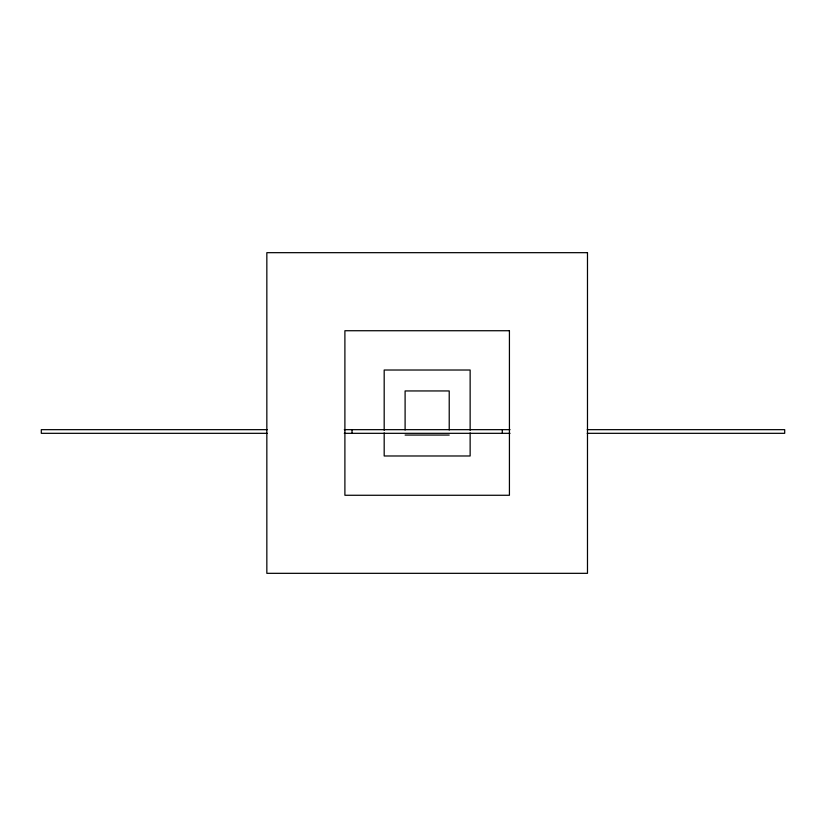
<?xml version="1.0" encoding="UTF-8"?>
<svg xmlns="http://www.w3.org/2000/svg" width="826" height="826" viewBox="0 0 826 826"><rect width="100%" height="100%" fill="white"/><g stroke="black" fill="none" stroke-linecap="round" stroke-linejoin="round"><path stroke-width="1.24" d="M267.159 429.665L41.3 429.665L41.3 433.32L267.159 433.32M344.297 429.665L510.024 429.665M587.234 429.665L784.7 429.665L784.7 433.32L587.234 433.32M344.297 433.32L510.024 433.32M405.101 435.054L449.22 435.054M502.291 429.665L502.291 433.32M470.139 430.325L470.139 370.017L384.183 370.017L384.183 430.325M470.139 432.886L470.139 455.983L384.183 455.983L384.183 432.886M449.22 430.016L449.22 390.946L405.101 390.946L405.101 430.016M352.031 429.665L352.031 433.32M587.482 252.673L266.839 252.673L266.839 573.327L587.482 573.327L587.482 252.673M509.425 330.73L344.896 330.73L344.896 495.27L509.425 495.27L509.425 330.73"/></g></svg>
